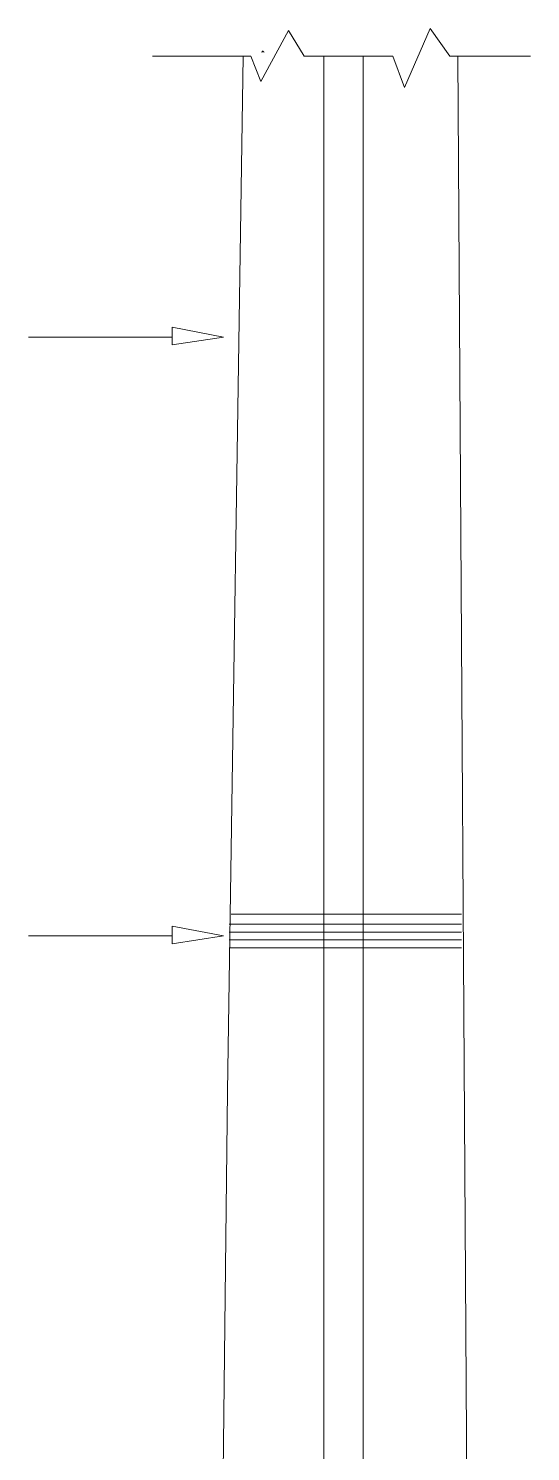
# Model space of a CAD drawing. Header units: millimetres. Extents: x 3949 to 6037, y -1956 to 1273.
# Drawn here: x 4828.11 to 4840.56, y -1542.09 to -1506.8 of the extents above; entities that cross this region are included whole.
import ezdxf

# ---------------------------------------------------------------- set-up
doc = ezdxf.new("R2010")
doc.units = ezdxf.units.MM
doc.layers.add('PADRÃO DE ENTRADA', color=7, linetype='Continuous', lineweight=0)

msp = doc.modelspace()

# ---------------------------------------------------------------- hatches: boundary and pattern name
at = {"layer": 'PADRÃO DE ENTRADA'}
h = msp.add_hatch(dxfattribs=at)
h.set_pattern_fill('ANGLE', color=8, scale=30.153826)
h.set_pattern_definition([(0, (-137.73, -5777.92), (0, 210.6245), [153.1814, -57.443]), (90, (-137.73, -5777.92), (-210.6245, 1e-14), [153.1814, -57.443])])
h.paths.add_polyline_path([(4835.431, -1507.479), (4834.943, -1507.479), (4834.552, -1506.845), (4833.869, -1508.114), (4833.625, -1507.479), (4833.429, -1507.479), (4833.106, -1528.765), (4835.431, -1528.765)])
h.paths.add_polyline_path([(4838.751, -1507.479), (4838.555, -1507.479), (4838.067, -1506.796), (4837.433, -1508.261), (4837.14, -1507.479), (4836.407, -1507.479), (4836.407, -1528.765), (4838.886, -1528.765)])
h.paths.add_polyline_path([(4835.431, -1529.595), (4833.093, -1529.595), (4833.039, -1533.159), (4832.893, -1546.135, -0.600759), (4834.657, -1546.243), (4835.431, -1546.243)])
h.paths.add_polyline_path([(4838.892, -1529.595), (4836.407, -1529.595), (4836.407, -1545.66, -0.274072), (4837.245, -1546.243), (4838.011, -1546.243, -0.313671), (4838.994, -1545.66)])

# ---------------------------------------------------------------- linework, layer by layer
at = {"layer": 'PADRÃO DE ENTRADA', "lineweight": 5}
for points in [[(4840.557, -1507.479), (4838.555, -1507.479), (4838.067, -1506.796), (4837.433, -1508.261), (4837.14, -1507.479), (4834.943, -1507.479), (4834.552, -1506.845), (4833.869, -1508.114), (4833.625, -1507.479), (4831.184, -1507.479)], [(4832.892, -1546.243), (4833.039, -1533.159), (4833.429, -1507.479)], [(4833.136, -1528.765), (4838.848, -1528.765)], [(4833.088, -1529.009), (4838.848, -1529.009)], [(4833.088, -1529.205), (4838.848, -1529.205)], [(4833.088, -1529.4), (4838.848, -1529.4)], [(4833.088, -1529.595), (4838.848, -1529.595)]]:
    msp.add_lwpolyline(points, dxfattribs=at)
at = {"layer": 'PADRÃO DE ENTRADA', "color": 7, "lineweight": 5}
for points in [[(4835.431, -1546.243), (4835.431, -1507.479)], [(4836.407, -1545.706), (4836.407, -1507.479)], [(4838.994, -1545.66), (4838.751, -1507.479)]]:
    msp.add_lwpolyline(points, dxfattribs=at)
at = {"layer": 'PADRÃO DE ENTRADA', "color": 150, "lineweight": 5, "true_color": 0x007eff}
for points in [[(4831.672, -1514.644), (4832.941, -1514.449), (4831.672, -1514.205)], [(4831.672, -1529.498), (4832.941, -1529.302), (4831.672, -1529.058)]]:
    msp.add_lwpolyline(points, close=True, dxfattribs=at)
for points in [[(4828.108, -1514.449), (4831.672, -1514.449)], [(4828.108, -1529.302), (4831.672, -1529.302)]]:
    msp.add_lwpolyline(points, dxfattribs=at)
at = {"layer": 'PADRÃO DE ENTRADA', "transparency": 33554559}
msp.add_solid([(4833.918, -1507.337), (4833.966, -1507.386), (4833.869, -1507.386)], dxfattribs=at)

doc.saveas('drawing.dxf')
